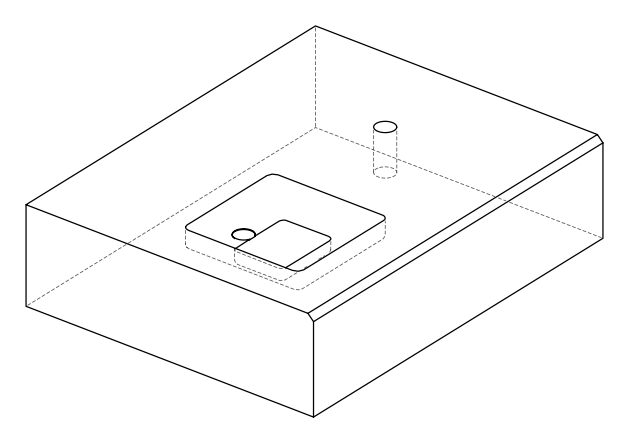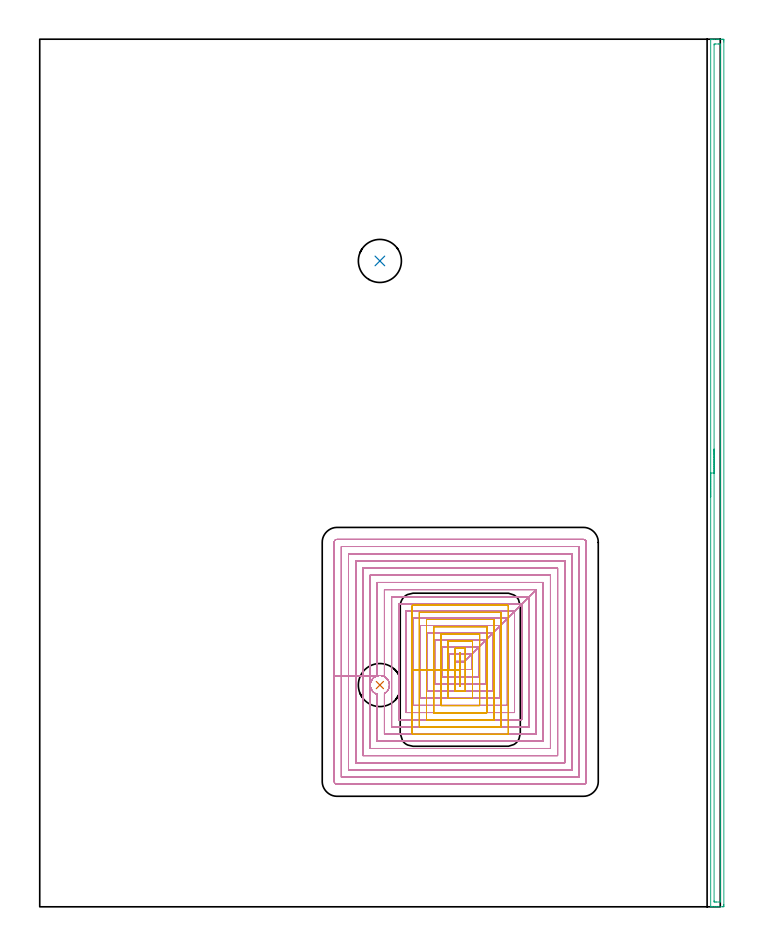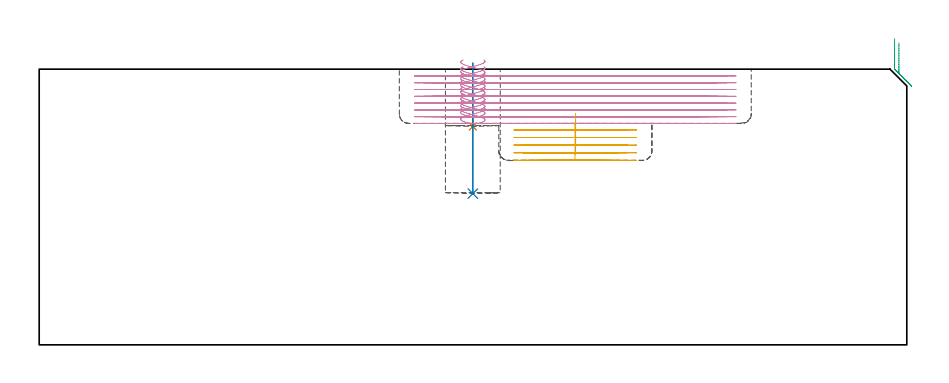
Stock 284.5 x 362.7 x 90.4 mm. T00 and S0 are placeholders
(PLAN: 5 operations, 2 tool changes, 78.9 min)
(1 INDEXABLE_INSERT_DRILL_BLIND_HOLE_FROM_SOLID | STEP1POCKET | NXT0302_007 | 0.02 min | 4722 mm3)
(2 INDEXABLE_INSERT_DRILL_BLIND_HOLE_FROM_SOLID_1 | STEP1POCKET_1 | NXT0302_007 | 0.17 min | 10314 mm3)
(3 AREA_MILL | FG_CHAMFER_SURFACE | UGT0205_001 | 6 min | 5491 mm3)
(4 MILL_RECTANGULAR_POCKET | POCKET_RECTANGULAR_STRAIGHT | UGT0201_089 | Follow Part, ap 2.5, ae 75% | 63.65 min | 224859 mm3)
(5 MILL_RECTANGULAR_POCKET_1 | POCKET_RECTANGULAR_STRAIGHT_1 | UGT0201_089 | Follow Part, ap 2.5, ae 75% | 9.07 min | 38113 mm3)
(TOOL NXT0302_007 | Index. Insert Drill 18mm [880-D1800L25-05] | D18 PA176 FL90 Z2)
(TOOL UGT0205_001 | Chamfer Mill 20 x 3 x 45 deg. | D20 FL50 Z2)
(TOOL UGT0201_089 | End mill 10 mm | D10 R3 FL22 Z4)
(OP 1 INDEXABLE_INSERT_DRILL_BLIND_HOLE_FROM_SOLID)
G17 G21 G94 G90
T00 M6
G54
G17 G0 G90 X142.2 Y92.7 S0 M3
G43 Z100.4 H1
G94 G81 G98 Z71.6 F250. R74.6
G80
M5
M2
(OP 2 INDEXABLE_INSERT_DRILL_BLIND_HOLE_FROM_SOLID_1)
G17 G21 G94 G90
T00 M6
G54
G17 G0 G90 X142.2 Y270. S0 M3
G43 Z100.4 H1
G94 G81 G98 Z49.6 F250. R92.4
G80
M5
M2
(OP 3 AREA_MILL)
G17 G21 G94 G90
T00 M6
G54
G17 G0 G90 X280.5 Y171.35 S1061 M3
G43 Z100.4 H0
G94 G1 Y171.388 Z99.528 F250.
Y171.502 Z98.664
Y171.691 Z97.812
Y171.953 Z96.98
Y172.287 Z96.174
Y172.69 Z95.4
Y173.159 Z94.664
Y173.69 Z93.972
Y174.279 Z93.329
Y174.922 Z92.74
Y175.614 Z92.208
Y176.35 Z91.74
Y177.124 Z91.337
Y177.93 Z91.003
Y178.762 Z90.741
Y179.614 Z90.552
Y180.478 Z90.438
Y181.35 Z90.4
Y362.539
X280.503 Y362.691 Z90.388
X280.532 Y362.7 Z90.359
X280.883 Z90.016
X281.28 Z89.619
X281.919 Z88.976
X283.126 Z87.771
X283.694 Z87.2
X285.184 Z85.712
X285.468 Y362.698 Z85.428
X285.991 Y362.692 Z84.905
X285.994 Y362.622 Z84.903
X285.999 Y362.093 Z84.901
X286. Y361.558 Z84.9
Y0.964
X285.999 Y0.607 Z84.901
X285.994 Y0.078 Z84.903
X285.991 Y0.008 Z84.905
X285.468 Y0. Z85.428
X283.694 Z87.201
X283.126 Z87.771
X282.806 Z88.09
X282.238 Z88.658
X281.919 Z88.976
X281.28 Z89.619
X280.883 Z90.017
X280.53 Y0.007 Z90.361
X280.503 Y0.01 Z90.388
X280.5 Y0.161 Z90.4
Y181.35
X281.914 Z88.986
Y360.308
X281.919 Y360.69 Z88.981
X282.418 Y360.699 Z88.482
X283.694 Y360.7 Z87.206
X284.193 Y360.699 Z86.707
X284.581 Y360.69 Z86.319
X284.586 Y360.308 Z86.314
Y2.392
X284.581 Y2.01 Z86.319
X284.082 Y2.001 Z86.818
X282.806 Y2. Z88.094
X282.307 Y2.001 Z88.593
X281.919 Y2.01 Z88.981
X281.914 Y2.392 Z88.986
Y2.397
Y181.35
Y182.222 Z89.024
Y183.087 Z89.138
Y183.938 Z89.327
Y184.77 Z89.589
Y185.576 Z89.923
Y186.35 Z90.326
Y187.086 Z90.794
Y187.778 Z91.325
Y188.421 Z91.915
Y189.01 Z92.558
Y189.542 Z93.25
Y190.01 Z93.986
Y190.413 Z94.76
Y190.747 Z95.566
Y191.009 Z96.398
Y191.198 Z97.249
Y191.312 Z98.114
Y191.35 Z98.986
G0 Z100.4
M5
M2
(OP 4 MILL_RECTANGULAR_POCKET)
G17 G21 G94 G90
T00 M6
G54
G17 G0 G90 X139.045 Y90.255 S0 M3
G43 Z100.4 H0
Z93.4
G94 G1 X138.757 Y90.654 Z93.268 F250.
X138.447 Y91.304 Z93.075
X138.257 Y91.998 Z92.882
X138.195 Y92.716 Z92.689
X138.262 Y93.433 Z92.496
X138.456 Y94.126 Z92.303
X138.575 Y94.383 Z92.227
X138.694 Y94.64 Z92.152
X139.099 Y95.236 Z91.959
X139.604 Y95.75 Z91.765
X140.192 Y96.166 Z91.572
X140.846 Y96.47 Z91.379
X141.543 Y96.651 Z91.186
X142.262 Y96.705 Z90.993
X142.544 Y96.681 Z90.917
X142.827 Y96.655 Z90.841
X143.478 Y96.493 Z90.661
X144.093 Y96.226 Z90.482
X144.655 Y95.861 Z90.302
X145.149 Y95.408 Z90.122
X145.562 Y94.879 Z89.943
X145.7 Y94.631 Z89.867
X145.836 Y94.382 Z89.791
X146.076 Y93.705 Z89.598
X146.192 Y92.996 Z89.406
X146.18 Y92.278 Z89.213
X146.04 Y91.574 Z89.021
X145.776 Y90.905 Z88.828
X145.398 Y90.294 Z88.636
X144.917 Y89.761 Z88.443
X144.349 Y89.321 Z88.251
X144.1 Y89.186 Z88.175
Y72.2 F500.
X207.5
Y132.6
X177.5 Y102.6
X174.1
Y102.2
X177.5
Y102.6
X180.5 Y105.6
X171.1
Y99.2
X180.5
Y105.6
X183.5 Y108.6
X168.1
Y96.2
X183.5
Y108.6
X186.5 Y111.6
X165.1
Y93.2
X186.5
Y111.6
X189.5 Y114.6
X162.1
Y90.2
X189.5
Y114.6
X192.5 Y117.6
X159.1
Y87.2
X192.5
Y117.6
X195.5 Y120.6
X156.1
Y84.2
X195.5
Y120.6
X198.5 Y123.6
X153.1
Y81.2
X198.5
Y123.6
X201.5 Y126.6
X150.1
Y78.2
X201.5
Y126.6
X204.5 Y129.6
X147.1
Y75.2
X204.5
Y129.6
X207.5 Y132.6
X144.1
Y96.211
G0 X145.801 Y90.994 Z93.4
G1 X145.996 Y91.435 Z93.271 F250.
X146.167 Y92.17 Z93.069
X146.197 Y92.924 Z92.866
X146.085 Y93.67 Z92.664
X145.836 Y94.382 Z92.462
X145.7 Y94.631 Z92.386
X145.562 Y94.879 Z92.31
X145.149 Y95.408 Z92.13
X144.655 Y95.861 Z91.951
X144.093 Y96.226 Z91.771
X143.478 Y96.493 Z91.591
X142.827 Y96.655 Z91.412
X142.544 Y96.681 Z91.335
X142.262 Y96.705 Z91.26
X141.543 Y96.651 Z91.067
X140.846 Y96.47 Z90.873
X140.192 Y96.166 Z90.68
X139.604 Y95.75 Z90.487
X139.099 Y95.236 Z90.294
X138.694 Y94.64 Z90.101
X138.575 Y94.383 Z90.025
X138.456 Y94.126 Z89.949
X138.262 Y93.433 Z89.756
X138.195 Y92.716 Z89.563
X138.257 Y91.998 Z89.371
X138.447 Y91.304 Z89.178
X138.757 Y90.654 Z88.985
X139.179 Y90.07 Z88.792
X139.698 Y89.571 Z88.599
X139.931 Y89.41 Z88.523
X140.165 Y89.25 Z88.447
X140.827 Y88.94 Z88.251
X141.1 Y88.862 Z88.175
Y69.2 F500.
X210.5
Y135.6
X141.1
Y96.541
X138.1
Y66.2
X213.5
Y138.6
X138.1
Y96.541
X135.1
Y63.2
X216.5
Y141.6
X135.1
Y96.541
X132.1
Y60.2
X219.5
Y144.6
X132.1
Y96.541
X129.1
Y57.2
X222.5
Y147.6
X129.1
Y96.541
X126.1
Y54.2
X225.5
Y150.6
X126.1
Y96.541
X123.1
Y52.4
G3 X124.3 Y51.2 R1.2
G1 X227.3
G3 X228.5 Y52.4 R1.2
G1 Y152.4
G3 X227.3 Y153.6 R1.2
G1 X124.3
G3 X123.1 Y152.4 R1.2
G1 Y96.541
Y95.541
G0 X139.045 Y90.255 Z91.175
G1 X138.806 Y90.574 Z91.068 F250.
X138.673 Y90.824 Z90.992
X138.54 Y91.074 Z90.916
X138.294 Y91.816 Z90.707
X138.197 Y92.592 Z90.497
X138.251 Y93.372 Z90.288
X138.456 Y94.126 Z90.078
X138.575 Y94.383 Z90.002
X138.694 Y94.64 Z89.927
X139.099 Y95.236 Z89.734
X139.604 Y95.75 Z89.54
X140.192 Y96.166 Z89.347
X140.846 Y96.47 Z89.154
X141.543 Y96.651 Z88.961
X142.262 Y96.705 Z88.768
X142.544 Y96.681 Z88.692
X142.827 Y96.655 Z88.616
X143.478 Y96.493 Z88.436
X144.093 Y96.226 Z88.257
X144.655 Y95.861 Z88.077
X145.149 Y95.408 Z87.897
X145.562 Y94.879 Z87.718
X145.7 Y94.631 Z87.642
X145.836 Y94.382 Z87.566
X146.076 Y93.705 Z87.373
X146.192 Y92.996 Z87.181
X146.18 Y92.278 Z86.988
X146.04 Y91.574 Z86.796
X145.776 Y90.905 Z86.603
X145.398 Y90.294 Z86.411
X144.917 Y89.761 Z86.218
X144.349 Y89.321 Z86.026
X144.1 Y89.186 Z85.95
Y72.2 F500.
X207.5
Y132.6
X177.5 Y102.6
X174.1
Y102.2
X177.5
Y102.6
X180.5 Y105.6
X171.1
Y99.2
X180.5
Y105.6
X183.5 Y108.6
X168.1
Y96.2
X183.5
Y108.6
X186.5 Y111.6
X165.1
Y93.2
X186.5
Y111.6
X189.5 Y114.6
X162.1
Y90.2
X189.5
Y114.6
X192.5 Y117.6
X159.1
Y87.2
X192.5
Y117.6
X195.5 Y120.6
X156.1
Y84.2
X195.5
Y120.6
X198.5 Y123.6
X153.1
Y81.2
X198.5
Y123.6
X201.5 Y126.6
X150.1
Y78.2
X201.5
Y126.6
X204.5 Y129.6
X147.1
Y75.2
X204.5
Y129.6
X207.5 Y132.6
X144.1
Y96.211
G0 X145.801 Y90.993 Z91.175
G1 X145.996 Y91.435 Z91.046 F250.
X146.167 Y92.17 Z90.843
X146.197 Y92.924 Z90.641
X146.085 Y93.67 Z90.439
X145.836 Y94.382 Z90.237
X145.7 Y94.631 Z90.161
X145.562 Y94.879 Z90.085
X145.149 Y95.408 Z89.905
X144.655 Y95.861 Z89.725
X144.093 Y96.226 Z89.546
X143.478 Y96.493 Z89.366
X142.827 Y96.655 Z89.186
X142.544 Y96.681 Z89.11
X142.262 Y96.705 Z89.034
X141.543 Y96.651 Z88.841
X140.846 Y96.47 Z88.648
X140.192 Y96.166 Z88.455
X139.604 Y95.75 Z88.262
X139.099 Y95.236 Z88.069
X138.694 Y94.64 Z87.876
X138.575 Y94.383 Z87.8
X138.456 Y94.126 Z87.724
X138.251 Y93.372 Z87.515
X138.197 Y92.592 Z87.305
X138.294 Y91.816 Z87.096
X138.54 Y91.074 Z86.886
X138.673 Y90.824 Z86.81
X138.806 Y90.574 Z86.735
X139.209 Y90.036 Z86.554
X139.696 Y89.573 Z86.374
X139.929 Y89.411 Z86.298
X140.163 Y89.251 Z86.222
X140.827 Y88.941 Z86.026
X141.1 Y88.863 Z85.95
Y69.2 F500.
X210.5
Y135.6
X141.1
Y96.541
X138.1
Y66.2
X213.5
Y138.6
X138.1
Y96.541
X135.1
Y63.2
X216.5
Y141.6
X135.1
Y96.541
X132.1
Y60.2
X219.5
Y144.6
X132.1
Y96.541
X129.1
Y57.2
X222.5
Y147.6
X129.1
Y96.541
X126.1
Y54.2
X225.5
Y150.6
X126.1
Y96.541
X123.1
Y52.4
G3 X124.3 Y51.2 R1.2
G1 X227.3
G3 X228.5 Y52.4 R1.2
G1 Y152.4
G3 X227.3 Y153.6 R1.2
G1 X124.3
G3 X123.1 Y152.4 R1.2
G1 Y96.541
Y95.541
G0 X139.045 Y90.255 Z88.95
G1 X138.806 Y90.574 Z88.843 F250.
X138.673 Y90.824 Z88.767
X138.54 Y91.074 Z88.691
X138.294 Y91.816 Z88.482
X138.197 Y92.592 Z88.272
X138.251 Y93.372 Z88.063
X138.456 Y94.126 Z87.853
X138.575 Y94.383 Z87.777
X138.694 Y94.64 Z87.702
X139.099 Y95.236 Z87.509
X139.604 Y95.75 Z87.315
X140.192 Y96.166 Z87.122
X140.846 Y96.47 Z86.929
X141.543 Y96.651 Z86.736
X142.262 Y96.705 Z86.543
X142.544 Y96.681 Z86.467
X142.827 Y96.655 Z86.391
X143.478 Y96.493 Z86.211
X144.093 Y96.226 Z86.032
X144.655 Y95.861 Z85.852
X145.149 Y95.408 Z85.672
X145.562 Y94.879 Z85.493
X145.7 Y94.631 Z85.417
X145.836 Y94.382 Z85.341
X146.076 Y93.705 Z85.148
X146.192 Y92.996 Z84.956
X146.18 Y92.278 Z84.763
X146.04 Y91.574 Z84.571
X145.776 Y90.905 Z84.378
X145.398 Y90.294 Z84.186
X144.917 Y89.761 Z83.993
X144.349 Y89.321 Z83.801
X144.1 Y89.186 Z83.725
Y72.2 F500.
X207.5
Y132.6
X177.5 Y102.6
X174.1
Y102.2
X177.5
Y102.6
X180.5 Y105.6
X171.1
Y99.2
X180.5
Y105.6
X183.5 Y108.6
X168.1
Y96.2
X183.5
Y108.6
X186.5 Y111.6
X165.1
Y93.2
X186.5
Y111.6
X189.5 Y114.6
X162.1
Y90.2
X189.5
Y114.6
X192.5 Y117.6
X159.1
Y87.2
X192.5
Y117.6
X195.5 Y120.6
X156.1
Y84.2
X195.5
Y120.6
X198.5 Y123.6
X153.1
Y81.2
X198.5
Y123.6
X201.5 Y126.6
X150.1
Y78.2
X201.5
Y126.6
X204.5 Y129.6
X147.1
Y75.2
X204.5
Y129.6
X207.5 Y132.6
X144.1
Y96.211
G0 X145.801 Y90.993 Z88.95
G1 X145.996 Y91.435 Z88.821 F250.
X146.167 Y92.17 Z88.618
X146.197 Y92.924 Z88.416
X146.085 Y93.67 Z88.214
X145.836 Y94.382 Z88.012
X145.7 Y94.631 Z87.936
X145.562 Y94.879 Z87.86
X145.149 Y95.408 Z87.68
X144.655 Y95.861 Z87.5
X144.093 Y96.226 Z87.321
X143.478 Y96.493 Z87.141
X142.827 Y96.655 Z86.961
X142.544 Y96.681 Z86.885
X142.262 Y96.705 Z86.809
X141.543 Y96.651 Z86.616
X140.846 Y96.47 Z86.423
X140.192 Y96.166 Z86.23
X139.604 Y95.75 Z86.037
X139.099 Y95.236 Z85.844
X138.694 Y94.64 Z85.651
X138.575 Y94.383 Z85.575
X138.456 Y94.126 Z85.499
X138.251 Y93.372 Z85.29
X138.197 Y92.592 Z85.08
X138.294 Y91.816 Z84.871
X138.54 Y91.074 Z84.661
X138.673 Y90.824 Z84.585
X138.806 Y90.574 Z84.51
X139.209 Y90.036 Z84.329
X139.696 Y89.573 Z84.149
X139.929 Y89.411 Z84.073
X140.163 Y89.251 Z83.997
X140.827 Y88.941 Z83.801
X141.1 Y88.863 Z83.725
Y69.2 F500.
X210.5
Y135.6
X141.1
Y96.541
X138.1
Y66.2
X213.5
Y138.6
X138.1
Y96.541
X135.1
Y63.2
X216.5
Y141.6
X135.1
Y96.541
X132.1
Y60.2
X219.5
Y144.6
X132.1
Y96.541
X129.1
Y57.2
X222.5
Y147.6
X129.1
Y96.541
X126.1
Y54.2
X225.5
Y150.6
X126.1
Y96.541
X123.1
Y52.4
G3 X124.3 Y51.2 R1.2
G1 X227.3
G3 X228.5 Y52.4 R1.2
G1 Y152.4
G3 X227.3 Y153.6 R1.2
G1 X124.3
G3 X123.1 Y152.4 R1.2
G1 Y96.541
Y95.541
G0 X139.039 Y90.252 Z86.725
G1 X138.738 Y90.687 Z86.583 F250.
X138.613 Y90.941 Z86.507
X138.489 Y91.195 Z86.431
X138.274 Y91.913 Z86.231
X138.195 Y92.658 Z86.03
X138.257 Y93.404 Z85.829
X138.456 Y94.126 Z85.629
X138.575 Y94.383 Z85.553
X138.694 Y94.64 Z85.477
X139.069 Y95.199 Z85.297
X139.532 Y95.688 Z85.116
X140.07 Y96.092 Z84.936
X140.668 Y96.401 Z84.756
X140.936 Y96.49 Z84.68
X141.204 Y96.58 Z84.604
X141.797 Y96.685 Z84.443
X142.398 Y96.7 Z84.282
X142.679 Y96.667 Z84.206
X142.961 Y96.631 Z84.13
X143.6 Y96.45 Z83.952
X144.201 Y96.166 Z83.774
X144.748 Y95.787 Z83.595
X145.224 Y95.324 Z83.417
X145.396 Y95.097 Z83.341
X145.566 Y94.871 Z83.265
X145.873 Y94.298 Z83.091
X145.973 Y94.014 Z83.01
X146.066 Y93.746 Z82.934
X146.189 Y93.032 Z82.74
X146.183 Y92.308 Z82.546
X146.046 Y91.597 Z82.352
X145.784 Y90.921 Z82.158
X145.405 Y90.304 Z81.964
X144.922 Y89.765 Z81.77
X144.349 Y89.321 Z81.576
X144.1 Y89.186 Z81.5
Y72.2 F500.
X207.5
Y132.6
X177.5 Y102.6
X174.1
Y102.2
X177.5
Y102.6
X180.5 Y105.6
X171.1
Y99.2
X180.5
Y105.6
X183.5 Y108.6
X168.1
Y96.2
X183.5
Y108.6
X186.5 Y111.6
X165.1
Y93.2
X186.5
Y111.6
X189.5 Y114.6
X162.1
Y90.2
X189.5
Y114.6
X192.5 Y117.6
X159.1
Y87.2
X192.5
Y117.6
X195.5 Y120.6
X156.1
Y84.2
X195.5
Y120.6
X198.5 Y123.6
X153.1
Y81.2
X198.5
Y123.6
X201.5 Y126.6
X150.1
Y78.2
X201.5
Y126.6
X204.5 Y129.6
X147.1
Y75.2
X204.5
Y129.6
X207.5 Y132.6
X144.1
Y96.211
G0 X145.803 Y90.995 Z86.725
G1 X146.01 Y91.477 Z86.584 F250.
X146.174 Y92.225 Z86.379
X146.192 Y92.991 Z86.174
X146.066 Y93.746 Z85.969
X145.967 Y94.031 Z85.888
X145.873 Y94.298 Z85.812
X145.566 Y94.871 Z85.638
X145.396 Y95.097 Z85.562
X145.224 Y95.324 Z85.486
X144.748 Y95.787 Z85.308
X144.201 Y96.166 Z85.13
X143.6 Y96.45 Z84.952
X142.961 Y96.631 Z84.773
X142.679 Y96.667 Z84.697
X142.398 Y96.7 Z84.622
X141.797 Y96.685 Z84.46
X141.204 Y96.58 Z84.299
X140.936 Y96.49 Z84.223
X140.668 Y96.401 Z84.148
X140.07 Y96.092 Z83.967
X139.532 Y95.688 Z83.787
X139.069 Y95.199 Z83.607
X138.694 Y94.64 Z83.426
X138.575 Y94.383 Z83.35
X138.456 Y94.126 Z83.275
X138.257 Y93.404 Z83.074
X138.195 Y92.658 Z82.873
X138.274 Y91.913 Z82.673
X138.489 Y91.195 Z82.472
X138.613 Y90.941 Z82.396
X138.738 Y90.687 Z82.32
X139.096 Y90.169 Z82.151
X139.531 Y89.714 Z81.983
X140.032 Y89.332 Z81.814
X140.28 Y89.196 Z81.738
X140.53 Y89.061 Z81.662
X140.827 Y88.939 Z81.576
X141.1 Y88.862 Z81.5
Y69.2 F500.
X210.5
Y135.6
X141.1
Y96.541
X138.1
Y66.2
X213.5
Y138.6
X138.1
Y96.541
X135.1
Y63.2
X216.5
Y141.6
X135.1
Y96.541
X132.1
Y60.2
X219.5
Y144.6
X132.1
Y96.541
X129.1
Y57.2
X222.5
Y147.6
X129.1
Y96.541
X126.1
Y54.2
X225.5
Y150.6
X126.1
Y96.541
X123.1
Y52.4
G3 X124.3 Y51.2 R1.2
G1 X227.3
G3 X228.5 Y52.4 R1.2
G1 Y152.4
G3 X227.3 Y153.6 R1.2
G1 X124.3
G3 X123.1 Y152.4 R1.2
G1 Y96.541
Y95.541
G0 X139.047 Y90.258 Z84.5
G1 X138.885 Y90.453 Z84.432 F250.
X138.517 Y91.127 Z84.226
X138.285 Y91.858 Z84.021
X138.196 Y92.621 Z83.815
X138.253 Y93.386 Z83.609
X138.456 Y94.127 Z83.404
X138.575 Y94.383 Z83.328
X138.694 Y94.64 Z83.252
X139.069 Y95.199 Z83.072
X139.532 Y95.688 Z82.891
X140.07 Y96.092 Z82.711
X140.668 Y96.401 Z82.531
X140.936 Y96.49 Z82.455
X141.204 Y96.58 Z82.379
X141.797 Y96.685 Z82.218
X142.398 Y96.7 Z82.057
X142.679 Y96.667 Z81.981
X142.961 Y96.631 Z81.905
X143.6 Y96.45 Z81.727
X144.201 Y96.166 Z81.549
X144.748 Y95.787 Z81.37
X145.224 Y95.324 Z81.192
X145.396 Y95.097 Z81.116
X145.566 Y94.871 Z81.04
X145.873 Y94.298 Z80.866
X145.973 Y94.014 Z80.785
X146.066 Y93.746 Z80.71
X146.189 Y93.032 Z80.515
X146.183 Y92.308 Z80.321
X146.046 Y91.597 Z80.127
X145.784 Y90.921 Z79.933
X145.405 Y90.304 Z79.739
X144.922 Y89.765 Z79.545
X144.349 Y89.321 Z79.351
X144.1 Y89.186 Z79.275
Y72.2 F500.
X207.5
Y132.6
X177.5 Y102.6
X174.1
Y102.2
X177.5
Y102.6
X180.5 Y105.6
X171.1
Y99.2
X180.5
Y105.6
X183.5 Y108.6
X168.1
Y96.2
X183.5
Y108.6
X186.5 Y111.6
X165.1
Y93.2
X186.5
Y111.6
X189.5 Y114.6
X162.1
Y90.2
X189.5
Y114.6
X192.5 Y117.6
X159.1
Y87.2
X192.5
Y117.6
X195.5 Y120.6
X156.1
Y84.2
X195.5
Y120.6
X198.5 Y123.6
X153.1
Y81.2
X198.5
Y123.6
X201.5 Y126.6
X150.1
Y78.2
X201.5
Y126.6
X204.5 Y129.6
X147.1
Y75.2
X204.5
Y129.6
X207.5 Y132.6
X144.1
Y96.211
G0 X145.802 Y90.994 Z84.5
G1 X146.01 Y91.477 Z84.359 F250.
X146.174 Y92.225 Z84.154
X146.192 Y92.991 Z83.949
X146.066 Y93.746 Z83.743
X145.967 Y94.031 Z83.663
X145.873 Y94.298 Z83.587
X145.566 Y94.871 Z83.413
X145.396 Y95.097 Z83.337
X145.224 Y95.324 Z83.261
X144.748 Y95.787 Z83.083
X144.201 Y96.166 Z82.904
X143.6 Y96.45 Z82.726
X142.961 Y96.631 Z82.548
X142.679 Y96.667 Z82.472
X142.398 Y96.7 Z82.396
X141.797 Y96.685 Z82.235
X141.204 Y96.58 Z82.074
X140.936 Y96.49 Z81.998
X140.668 Y96.401 Z81.922
X140.07 Y96.092 Z81.742
X139.532 Y95.688 Z81.562
X139.069 Y95.199 Z81.381
X138.694 Y94.64 Z81.201
X138.575 Y94.383 Z81.125
X138.456 Y94.127 Z81.049
X138.253 Y93.386 Z80.844
X138.196 Y92.621 Z80.638
X138.285 Y91.858 Z80.432
X138.517 Y91.127 Z80.227
X138.885 Y90.453 Z80.021
X139.375 Y89.862 Z79.815
X139.968 Y89.374 Z79.61
X140.455 Y89.101 Z79.46
X140.638 Y89.023 Z79.407
X140.864 Y88.927 Z79.341
X141.1 Y88.859 Z79.275
Y69.2 F500.
X210.5
Y135.6
X141.1
Y96.541
X138.1
Y66.2
X213.5
Y138.6
X138.1
Y96.541
X135.1
Y63.2
X216.5
Y141.6
X135.1
Y96.541
X132.1
Y60.2
X219.5
Y144.6
X132.1
Y96.541
X129.1
Y57.2
X222.5
Y147.6
X129.1
Y96.541
X126.1
Y54.2
X225.5
Y150.6
X126.1
Y96.541
X123.1
Y52.4
G3 X124.3 Y51.2 R1.2
G1 X227.3
G3 X228.5 Y52.4 R1.2
G1 Y152.4
G3 X227.3 Y153.6 R1.2
G1 X124.3
G3 X123.1 Y152.4 R1.2
G1 Y96.541
Y95.541
G0 X139.046 Y90.256 Z82.275
G1 X138.916 Y90.407 Z82.222 F250.
X138.535 Y91.086 Z82.013
X138.292 Y91.826 Z81.804
X138.196 Y92.599 Z81.596
X138.252 Y93.375 Z81.387
X138.456 Y94.127 Z81.178
X138.575 Y94.383 Z81.103
X138.694 Y94.64 Z81.027
X139.099 Y95.236 Z80.834
X139.604 Y95.75 Z80.641
X140.192 Y96.166 Z80.447
X140.846 Y96.47 Z80.254
X141.543 Y96.651 Z80.061
X142.262 Y96.705 Z79.868
X142.544 Y96.681 Z79.792
X142.827 Y96.655 Z79.716
X143.478 Y96.493 Z79.537
X144.093 Y96.226 Z79.357
X144.655 Y95.861 Z79.177
X145.149 Y95.408 Z78.997
X145.562 Y94.879 Z78.818
X145.7 Y94.631 Z78.742
X145.836 Y94.382 Z78.666
X146.076 Y93.705 Z78.473
X146.192 Y92.996 Z78.281
X146.18 Y92.278 Z78.088
X146.04 Y91.574 Z77.896
X145.776 Y90.905 Z77.703
X145.398 Y90.294 Z77.511
X144.917 Y89.761 Z77.318
X144.349 Y89.321 Z77.126
X144.1 Y89.186 Z77.05
Y72.2 F500.
X207.5
Y132.6
X177.5 Y102.6
X174.1
Y102.2
X177.5
Y102.6
X180.5 Y105.6
X171.1
Y99.2
X180.5
Y105.6
X183.5 Y108.6
X168.1
Y96.2
X183.5
Y108.6
X186.5 Y111.6
X165.1
Y93.2
X186.5
Y111.6
X189.5 Y114.6
X162.1
Y90.2
X189.5
Y114.6
X192.5 Y117.6
X159.1
Y87.2
X192.5
Y117.6
X195.5 Y120.6
X156.1
Y84.2
X195.5
Y120.6
X198.5 Y123.6
X153.1
Y81.2
X198.5
Y123.6
X201.5 Y126.6
X150.1
Y78.2
X201.5
Y126.6
X204.5 Y129.6
X147.1
Y75.2
X204.5
Y129.6
X207.5 Y132.6
X144.1
Y96.211
G0 X145.801 Y90.994 Z82.275
G1 X145.996 Y91.435 Z82.146 F250.
X146.167 Y92.17 Z81.944
X146.197 Y92.924 Z81.741
X146.085 Y93.67 Z81.539
X145.836 Y94.382 Z81.337
X145.7 Y94.631 Z81.261
X145.562 Y94.879 Z81.185
X145.149 Y95.408 Z81.005
X144.655 Y95.861 Z80.826
X144.093 Y96.226 Z80.646
X143.478 Y96.493 Z80.466
X142.827 Y96.655 Z80.287
X142.544 Y96.681 Z80.211
X142.262 Y96.705 Z80.135
X141.543 Y96.651 Z79.942
X140.846 Y96.47 Z79.749
X140.192 Y96.166 Z79.555
X139.604 Y95.75 Z79.362
X139.099 Y95.236 Z79.169
X138.694 Y94.64 Z78.976
X138.575 Y94.383 Z78.9
X138.456 Y94.127 Z78.825
X138.252 Y93.375 Z78.616
X138.196 Y92.599 Z78.407
X138.292 Y91.826 Z78.199
X138.535 Y91.086 Z77.99
X138.916 Y90.407 Z77.781
X139.422 Y89.815 Z77.573
X140.032 Y89.332 Z77.364
X140.281 Y89.196 Z77.288
X140.529 Y89.06 Z77.212
X140.828 Y88.937 Z77.126
X141.1 Y88.859 Z77.05
Y69.2 F500.
X210.5
Y135.6
X141.1
Y96.541
X138.1
Y66.2
X213.5
Y138.6
X138.1
Y96.541
X135.1
Y63.2
X216.5
Y141.6
X135.1
Y96.541
X132.1
Y60.2
X219.5
Y144.6
X132.1
Y96.541
X129.1
Y57.2
X222.5
Y147.6
X129.1
Y96.541
X126.1
Y54.2
X225.5
Y150.6
X126.1
Y96.541
X123.1
Y52.4
G3 X124.3 Y51.2 R1.2
G1 X227.3
G3 X228.5 Y52.4 R1.2
G1 Y152.4
G3 X227.3 Y153.6 R1.2
G1 X124.3
G3 X123.1 Y152.4 R1.2
G1 Y96.541
Y95.541
G0 X139.046 Y90.256 Z80.05
G1 X138.916 Y90.407 Z79.997 F250.
X138.535 Y91.086 Z79.788
X138.292 Y91.826 Z79.579
X138.196 Y92.599 Z79.371
X138.252 Y93.375 Z79.162
X138.456 Y94.127 Z78.953
X138.575 Y94.383 Z78.878
X138.694 Y94.64 Z78.802
X139.099 Y95.236 Z78.609
X139.604 Y95.75 Z78.416
X140.192 Y96.166 Z78.222
X140.846 Y96.47 Z78.029
X141.543 Y96.651 Z77.836
X142.262 Y96.705 Z77.643
X142.544 Y96.681 Z77.567
X142.827 Y96.655 Z77.491
X143.478 Y96.493 Z77.312
X144.093 Y96.226 Z77.132
X144.655 Y95.861 Z76.952
X145.149 Y95.408 Z76.773
X145.562 Y94.879 Z76.593
X145.7 Y94.631 Z76.517
X145.836 Y94.382 Z76.441
X146.076 Y93.705 Z76.248
X146.192 Y92.996 Z76.056
X146.18 Y92.278 Z75.863
X146.04 Y91.574 Z75.671
X145.776 Y90.905 Z75.478
X145.398 Y90.294 Z75.286
X144.917 Y89.761 Z75.093
X144.349 Y89.321 Z74.901
X144.1 Y89.186 Z74.825
Y72.2 F500.
X207.5
Y132.6
X177.5 Y102.6
X174.1
Y102.2
X177.5
Y102.6
X180.5 Y105.6
X171.1
Y99.2
X180.5
Y105.6
X183.5 Y108.6
X168.1
Y96.2
X183.5
Y108.6
X186.5 Y111.6
X165.1
Y93.2
X186.5
Y111.6
X189.5 Y114.6
X162.1
Y90.2
X189.5
Y114.6
X192.5 Y117.6
X159.1
Y87.2
X192.5
Y117.6
X195.5 Y120.6
X156.1
Y84.2
X195.5
Y120.6
X198.5 Y123.6
X153.1
Y81.2
X198.5
Y123.6
X201.5 Y126.6
X150.1
Y78.2
X201.5
Y126.6
X204.5 Y129.6
X147.1
Y75.2
X204.5
Y129.6
X207.5 Y132.6
X144.1
Y96.211
G0 X145.801 Y90.994 Z80.05
G1 X145.996 Y91.435 Z79.921 F250.
X146.167 Y92.17 Z79.719
X146.197 Y92.924 Z79.516
X146.085 Y93.67 Z79.314
X145.836 Y94.382 Z79.112
X145.7 Y94.631 Z79.036
X145.562 Y94.879 Z78.96
X145.149 Y95.408 Z78.78
X144.655 Y95.861 Z78.601
X144.093 Y96.226 Z78.421
X143.478 Y96.493 Z78.241
X142.827 Y96.655 Z78.062
X142.544 Y96.681 Z77.986
X142.262 Y96.705 Z77.91
X141.543 Y96.651 Z77.717
X140.846 Y96.47 Z77.524
X140.192 Y96.166 Z77.33
X139.604 Y95.75 Z77.137
X139.099 Y95.236 Z76.944
X138.694 Y94.64 Z76.751
X138.575 Y94.383 Z76.675
X138.456 Y94.127 Z76.6
X138.252 Y93.375 Z76.391
X138.196 Y92.599 Z76.182
X138.292 Y91.826 Z75.974
X138.535 Y91.086 Z75.765
X138.916 Y90.407 Z75.556
X139.422 Y89.815 Z75.348
X140.032 Y89.332 Z75.139
X140.281 Y89.196 Z75.063
X140.529 Y89.06 Z74.987
X140.828 Y88.937 Z74.901
X141.1 Y88.859 Z74.825
Y69.2 F500.
X210.5
Y135.6
X141.1
Y96.541
X138.1
Y66.2
X213.5
Y138.6
X138.1
Y96.541
X135.1
Y63.2
X216.5
Y141.6
X135.1
Y96.541
X132.1
Y60.2
X219.5
Y144.6
X132.1
Y96.541
X129.1
Y57.2
X222.5
Y147.6
X129.1
Y96.541
X126.1
Y54.2
X225.5
Y150.6
X126.1
Y96.541
X123.1
Y52.4
G3 X124.3 Y51.2 R1.2
G1 X227.3
G3 X228.5 Y52.4 R1.2
G1 Y152.4
G3 X227.3 Y153.6 R1.2
G1 X124.3
G3 X123.1 Y152.4 R1.2
G1 Y96.541
Y95.541
G0 X139.043 Y90.257 Z77.825
G1 X138.925 Y90.395 Z77.776 F250.
X138.544 Y91.065 Z77.57
X138.299 Y91.796 Z77.363
X138.254 Y92.075 Z77.287
X138.21 Y92.355 Z77.212
X138.203 Y92.954 Z77.051
X138.285 Y93.548 Z76.89
X138.455 Y94.123 Z76.73
X138.574 Y94.38 Z76.654
X138.693 Y94.637 Z76.578
X139.067 Y95.196 Z76.398
X139.529 Y95.686 Z76.217
X140.067 Y96.09 Z76.037
X140.665 Y96.4 Z75.856
X140.933 Y96.489 Z75.781
X141.202 Y96.579 Z75.705
X141.728 Y96.678 Z75.561
X142.262 Y96.705 Z75.418
X142.544 Y96.681 Z75.342
X142.827 Y96.655 Z75.266
X143.478 Y96.493 Z75.086
X144.092 Y96.226 Z74.907
X144.655 Y95.861 Z74.727
X145.149 Y95.408 Z74.548
X145.561 Y94.879 Z74.368
X145.7 Y94.631 Z74.292
X145.836 Y94.382 Z74.216
X146.076 Y93.705 Z74.023
X146.192 Y92.996 Z73.831
X146.18 Y92.278 Z73.638
X146.04 Y91.574 Z73.446
X145.776 Y90.905 Z73.253
X145.398 Y90.294 Z73.061
X144.917 Y89.761 Z72.868
X144.349 Y89.321 Z72.676
X144.1 Y89.186 Z72.6
Y72.2 F500.
X207.5
Y132.6
X177.5 Y102.6
X174.1
Y102.2
X177.5
Y102.6
X180.5 Y105.6
X171.1
Y99.2
X180.5
Y105.6
X183.5 Y108.6
X168.1
Y96.2
X183.5
Y108.6
X186.5 Y111.6
X165.1
Y93.2
X186.5
Y111.6
X189.5 Y114.6
X162.1
Y90.2
X189.5
Y114.6
X192.5 Y117.6
X159.1
Y87.2
X192.5
Y117.6
X195.5 Y120.6
X156.1
Y84.2
X195.5
Y120.6
X198.5 Y123.6
X153.1
Y81.2
X198.5
Y123.6
X201.5 Y126.6
X150.1
Y78.2
X201.5
Y126.6
X204.5 Y129.6
X147.1
Y75.2
X204.5
Y129.6
X207.5 Y132.6
X144.1
Y96.211
G0 X145.802 Y90.997 Z77.825
G1 X145.996 Y91.435 Z77.697 F250.
X146.167 Y92.17 Z77.494
X146.197 Y92.924 Z77.292
X146.085 Y93.67 Z77.09
X145.836 Y94.382 Z76.888
X145.7 Y94.631 Z76.812
X145.561 Y94.879 Z76.736
X145.149 Y95.408 Z76.556
X144.655 Y95.861 Z76.376
X144.092 Y96.226 Z76.197
X143.478 Y96.493 Z76.017
X142.827 Y96.655 Z75.838
X142.544 Y96.681 Z75.761
X142.262 Y96.705 Z75.686
X141.728 Y96.678 Z75.542
X141.202 Y96.579 Z75.399
X140.933 Y96.489 Z75.323
X140.665 Y96.4 Z75.247
X140.067 Y96.09 Z75.067
X139.529 Y95.686 Z74.886
X139.067 Y95.196 Z74.706
X138.693 Y94.637 Z74.526
X138.574 Y94.38 Z74.45
X138.455 Y94.123 Z74.374
X138.285 Y93.548 Z74.213
X138.203 Y92.954 Z74.053
X138.21 Y92.355 Z73.892
X138.254 Y92.075 Z73.816
X138.299 Y91.796 Z73.74
X138.544 Y91.065 Z73.534
X138.925 Y90.395 Z73.327
X139.428 Y89.81 Z73.121
X140.032 Y89.332 Z72.914
X140.281 Y89.196 Z72.838
X140.529 Y89.06 Z72.762
X140.828 Y88.937 Z72.676
X141.1 Y88.859 Z72.6
Y69.2 F500.
X210.5
Y135.6
X141.1
Y96.541
X138.1
Y66.2
X213.5
Y138.6
X138.1
Y96.541
X135.1
Y63.2
X216.5
Y141.6
X135.1
Y96.541
X132.1
Y60.2
X219.5
Y144.6
X132.1
Y96.541
X129.1
Y57.2
X222.5
Y147.6
X129.1
Y96.541
X126.1
Y54.2
X225.5
Y150.6
X126.1
Y96.541
X123.1
Y52.4
G3 X124.3 Y51.2 R1.2
G1 X227.3
G3 X228.5 Y52.4 R1.2
G1 Y152.4
G3 X227.3 Y153.6 R1.2
G1 X124.3
G3 X123.1 Y152.4 R1.2
G1 Y96.541
Y95.541
G0 Z100.4
M5
M2
(OP 5 MILL_RECTANGULAR_POCKET_1)
G17 G21 G94 G90
T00 M6
G54
G17 G0 G90 X175.9 Y92.805 S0 M3
G43 Z100.4 H0
Z75.958
G94 G1 Y106.1 Z72.396 F250.
X175.7 Z72.342
Y99.1 Z70.467
Y92.1 F500.
X175.9
Y106.1
X175.7
Y99.1
X173.7
Y90.1
X177.9
Y108.1
X173.7
Y99.1
X170.7
Y87.1
X180.9
Y111.1
X170.7
Y99.1
X167.7
Y84.1
X183.9
Y114.1
X167.7
Y99.1
X164.7
Y81.1
X186.9
Y117.1
X164.7
Y99.1
X161.7
Y78.1
X189.9
Y120.1
X161.7
Y99.1
X158.7
Y75.1
X192.9
Y123.1
X158.7
Y99.1
X155.7
Y72.5
G3 X156.1 Y72.1 R0.4
G1 X195.5
G3 X195.9 Y72.5 R0.4
G1 Y125.7
G3 X195.5 Y126.1 R0.4
G1 X156.1
G3 X155.7 Y125.7 R0.4
G1 Y99.1
Y98.1
G0 X175.9 Y92.805 Z73.467
G1 Y106.1 Z69.904 F250.
X175.7 Z69.851
Y99.1 Z67.975
Y92.1 F500.
X175.9
Y106.1
X175.7
Y99.1
X173.7
Y90.1
X177.9
Y108.1
X173.7
Y99.1
X170.7
Y87.1
X180.9
Y111.1
X170.7
Y99.1
X167.7
Y84.1
X183.9
Y114.1
X167.7
Y99.1
X164.7
Y81.1
X186.9
Y117.1
X164.7
Y99.1
X161.7
Y78.1
X189.9
Y120.1
X161.7
Y99.1
X158.7
Y75.1
X192.9
Y123.1
X158.7
Y99.1
X155.7
Y72.5
G3 X156.1 Y72.1 R0.4
G1 X195.5
G3 X195.9 Y72.5 R0.4
G1 Y125.7
G3 X195.5 Y126.1 R0.4
G1 X156.1
G3 X155.7 Y125.7 R0.4
G1 Y99.1
Y98.1
G0 X175.9 Y92.805 Z70.975
G1 Y106.1 Z67.413 F250.
X175.7 Z67.359
Y99.1 Z65.483
Y92.1 F500.
X175.9
Y106.1
X175.7
Y99.1
X173.7
Y90.1
X177.9
Y108.1
X173.7
Y99.1
X170.7
Y87.1
X180.9
Y111.1
X170.7
Y99.1
X167.7
Y84.1
X183.9
Y114.1
X167.7
Y99.1
X164.7
Y81.1
X186.9
Y117.1
X164.7
Y99.1
X161.7
Y78.1
X189.9
Y120.1
X161.7
Y99.1
X158.7
Y75.1
X192.9
Y123.1
X158.7
Y99.1
X155.7
Y72.5
G3 X156.1 Y72.1 R0.4
G1 X195.5
G3 X195.9 Y72.5 R0.4
G1 Y125.7
G3 X195.5 Y126.1 R0.4
G1 X156.1
G3 X155.7 Y125.7 R0.4
G1 Y99.1
Y98.1
G0 X175.9 Y92.805 Z68.483
G1 Y106.1 Z64.921 F250.
X175.7 Z64.867
Y99.1 Z62.992
Y92.1 F500.
X175.9
Y106.1
X175.7
Y99.1
X173.7
Y90.1
X177.9
Y108.1
X173.7
Y99.1
X170.7
Y87.1
X180.9
Y111.1
X170.7
Y99.1
X167.7
Y84.1
X183.9
Y114.1
X167.7
Y99.1
X164.7
Y81.1
X186.9
Y117.1
X164.7
Y99.1
X161.7
Y78.1
X189.9
Y120.1
X161.7
Y99.1
X158.7
Y75.1
X192.9
Y123.1
X158.7
Y99.1
X155.7
Y72.5
G3 X156.1 Y72.1 R0.4
G1 X195.5
G3 X195.9 Y72.5 R0.4
G1 Y125.7
G3 X195.5 Y126.1 R0.4
G1 X156.1
G3 X155.7 Y125.7 R0.4
G1 Y99.1
Y98.1
G0 X175.9 Y92.805 Z65.992
G1 Y106.1 Z62.429 F250.
X175.7 Z62.376
Y99.1 Z60.5
Y92.1 F500.
X175.9
Y106.1
X175.7
Y99.1
X173.7
Y90.1
X177.9
Y108.1
X173.7
Y99.1
X170.7
Y87.1
X180.9
Y111.1
X170.7
Y99.1
X167.7
Y84.1
X183.9
Y114.1
X167.7
Y99.1
X164.7
Y81.1
X186.9
Y117.1
X164.7
Y99.1
X161.7
Y78.1
X189.9
Y120.1
X161.7
Y99.1
X158.7
Y75.1
X192.9
Y123.1
X158.7
Y99.1
X155.7
Y72.5
G3 X156.1 Y72.1 R0.4
G1 X195.5
G3 X195.9 Y72.5 R0.4
G1 Y125.7
G3 X195.5 Y126.1 R0.4
G1 X156.1
G3 X155.7 Y125.7 R0.4
G1 Y99.1
Y98.1
G0 Z100.4
M5
M2
